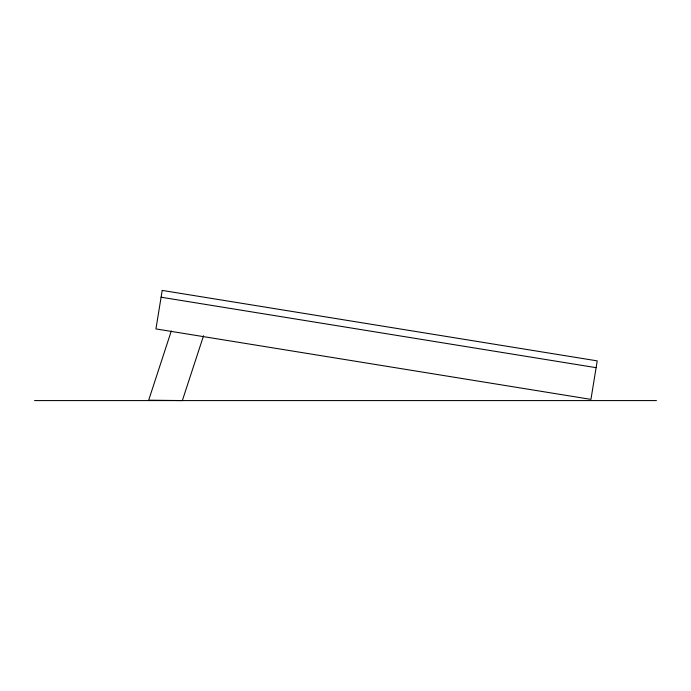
<?xml version="1.0" encoding="UTF-8"?>
<svg xmlns="http://www.w3.org/2000/svg" width="691" height="691" viewBox="0 0 691 691"><rect width="100%" height="100%" fill="white"/><g stroke="black" fill="none" stroke-linecap="round" stroke-linejoin="round"><path stroke-width="1.04" d="M171.29 330.998L148.677 400.193L182.355 400.581L203.543 335.766M34.55 400.581L656.45 400.581M161.072 297.208L596.117 367.672M162.204 290.419L155.933 328.925L590.943 399.381L597.223 360.875L162.204 290.419"/></g></svg>
